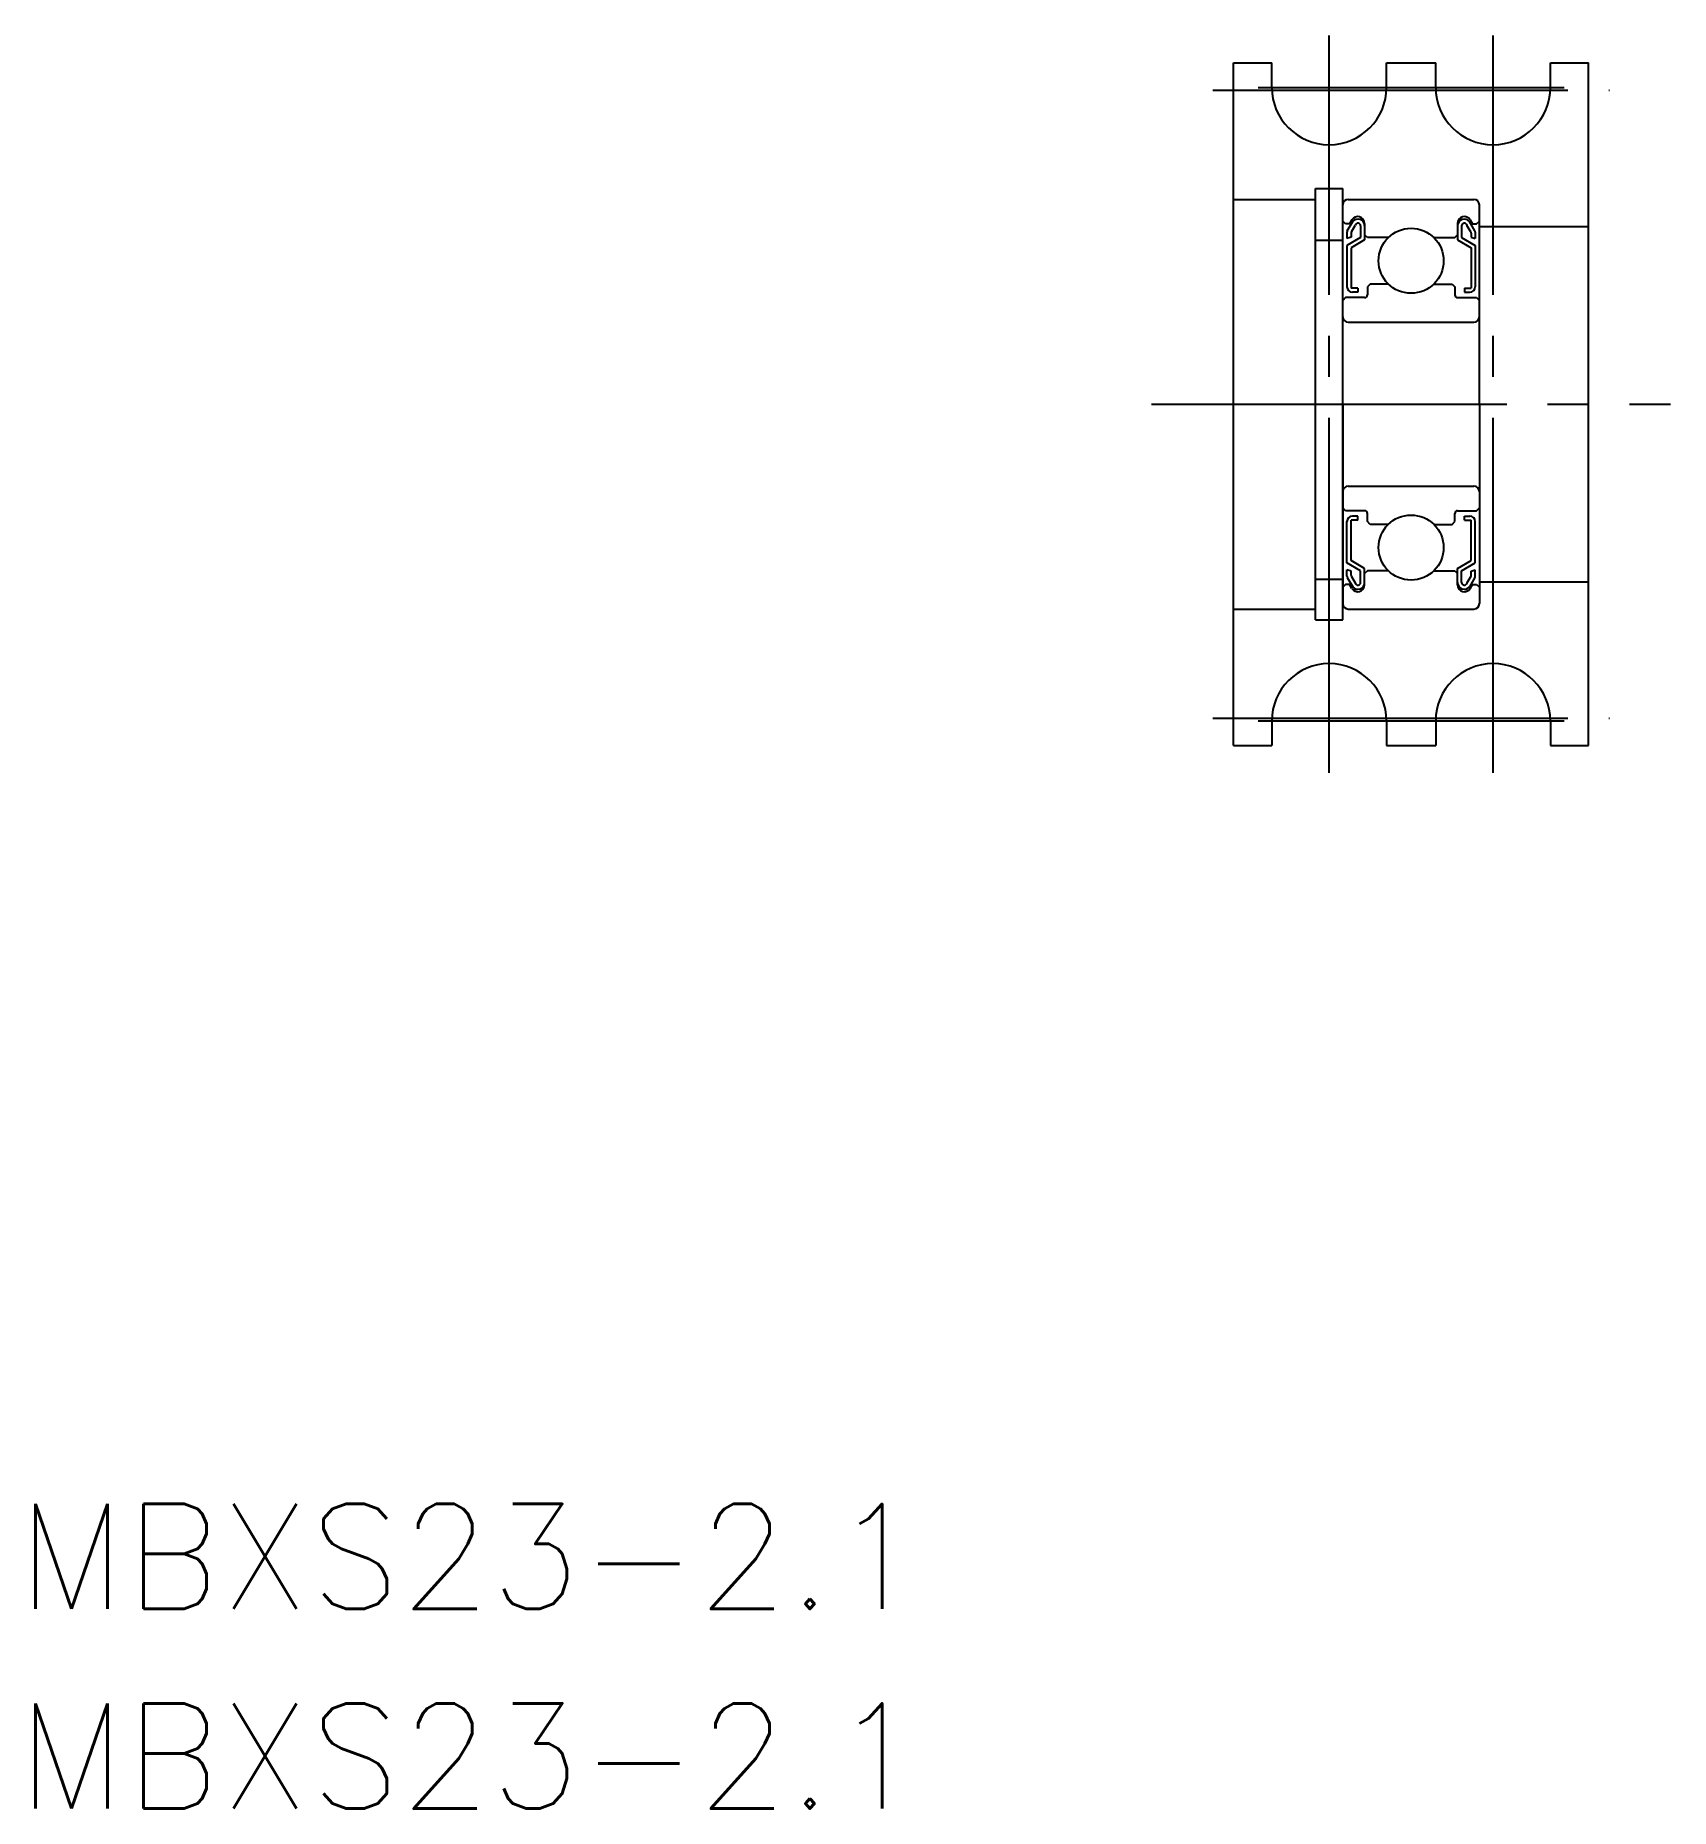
# Model space of a CAD drawing. Extents: x 94.7 to 154.6, y 166.1 to 231.
import ezdxf

# ---------------------------------------------------------------- set-up
doc = ezdxf.new("R2010")
doc.units = 0
doc.linetypes.add('CENTER', pattern=[17.5, 13, -1.5, 1.5, -1.5])
doc.layers.get('0').update_dxf_attribs({"linetype": 'CONTINUOUS'})
doc.layers.add('CENTER', color=1, linetype='CENTER')
doc.styles.get("Standard").update_dxf_attribs({"font": 'txt.shx', "bigfont": '@extfont2.shx'})

msp = doc.modelspace()

# ---------------------------------------------------------------- linework, layer by layer
at = {"color": 7, "linetype": 'CONTINUOUS'}
for p, q in [((138.595, 204.998), (138.595, 229.998)), ((138.595, 229.998), (139.995, 229.998)), ((139.995, 229.098), (139.995, 229.998)), ((144.195, 229.098), (144.195, 229.998)), ((144.195, 229.998), (145.995, 229.998)), ((145.995, 229.098), (145.995, 229.998)), ((150.195, 229.998), (151.595, 229.998)), ((150.195, 229.098), (150.195, 229.998)), ((151.595, 204.998), (151.595, 229.998)), ((141.595, 209.596), (141.595, 225.4)), ((141.595, 225.4), (142.595, 225.4)), ((142.595, 209.596), (142.595, 225.4)), ((138.595, 224.998), (141.595, 224.998)), ((147.595, 223.998), (151.595, 223.998)), ((141.595, 223.5), (142.595, 223.5)), ((141.595, 211.097), (142.595, 211.097)), ((147.595, 210.998), (151.595, 210.998)), ((138.595, 209.998), (141.595, 209.998)), ((141.595, 209.596), (142.595, 209.596)), ((139.995, 205.898), (139.995, 204.998)), ((144.195, 205.898), (144.195, 204.998)), ((145.995, 205.898), (145.995, 204.998)), ((150.195, 205.898), (150.195, 204.998)), ((138.595, 204.998), (139.995, 204.998)), ((144.195, 204.998), (145.995, 204.998)), ((150.195, 204.998), (151.595, 204.998))]:
    msp.add_line(p, q, dxfattribs=at)
for p, q in [((142.595, 217.498), (142.595, 224.798)), ((142.795, 224.998), (147.395, 224.998)), ((147.595, 217.498), (147.595, 224.798)), ((142.695, 224.098), (142.595, 224.198)), ((142.845, 224.098), (142.695, 224.098)), ((142.758, 223.845), (142.956, 224.187)), ((142.928, 224.243), (142.845, 224.098)), ((142.908, 223.805), (143.047, 224.045)), ((143.245, 224.023), (143.245, 223.598)), ((143.395, 224.118), (143.395, 223.698)), ((143.395, 224.023), (143.395, 223.512)), ((146.795, 224.118), (146.795, 223.698)), ((146.795, 224.023), (146.795, 223.512)), ((146.945, 224.023), (146.945, 223.598)), ((147.282, 223.805), (147.142, 224.045)), ((147.432, 223.845), (147.234, 224.187)), ((147.261, 224.243), (147.345, 224.098)), ((147.345, 224.098), (147.495, 224.098)), ((147.495, 224.098), (147.595, 224.198)), ((142.745, 223.795), (142.745, 223.562)), ((142.895, 223.616), (142.745, 223.562)), ((143.245, 223.598), (142.745, 223.31)), ((142.895, 223.755), (142.895, 223.616)), ((143.395, 223.512), (142.895, 223.223)), ((143.495, 223.598), (143.395, 223.698)), ((144.261, 223.598), (143.495, 223.598)), ((145.929, 223.598), (146.695, 223.598)), ((146.695, 223.598), (146.795, 223.698)), ((146.795, 223.512), (147.295, 223.223)), ((146.945, 223.598), (147.445, 223.31)), ((147.295, 223.755), (147.295, 223.616)), ((147.295, 223.616), (147.445, 223.562)), ((147.445, 223.795), (147.445, 223.562)), ((142.745, 223.31), (142.745, 221.798)), ((142.895, 223.223), (142.895, 221.748)), ((147.295, 223.223), (147.295, 221.748)), ((147.445, 223.31), (147.445, 221.798)), ((142.695, 221.398), (142.595, 221.298)), ((143.395, 221.398), (142.695, 221.398)), ((143.145, 221.748), (142.895, 221.748)), ((143.145, 221.598), (142.945, 221.598)), ((143.145, 221.748), (143.145, 221.598)), ((143.595, 221.898), (143.495, 221.798)), ((143.495, 221.798), (143.495, 221.498)), ((144.261, 221.898), (143.595, 221.898)), ((145.929, 221.898), (146.595, 221.898)), ((146.595, 221.898), (146.695, 221.798)), ((146.695, 221.798), (146.695, 221.498)), ((146.795, 221.398), (147.495, 221.398)), ((147.045, 221.748), (147.295, 221.748)), ((147.045, 221.748), (147.045, 221.598)), ((147.045, 221.598), (147.245, 221.598)), ((147.495, 221.398), (147.595, 221.298)), ((142.595, 221.148), (142.595, 221.148)), ((142.795, 220.498), (147.395, 220.498)), ((142.595, 219.323), (142.595, 219.323)), ((142.595, 217.498), (142.595, 210.198)), ((147.595, 217.498), (147.595, 210.198)), ((142.795, 214.498), (147.395, 214.498)), ((142.695, 213.598), (142.595, 213.698)), ((143.395, 213.598), (142.695, 213.598)), ((146.795, 213.598), (147.495, 213.598)), ((147.495, 213.598), (147.595, 213.698)), ((142.745, 211.687), (142.745, 213.198)), ((142.895, 211.773), (142.895, 213.248)), ((143.145, 213.248), (142.895, 213.248)), ((143.145, 213.398), (142.945, 213.398)), ((143.145, 213.248), (143.145, 213.398)), ((143.495, 213.198), (143.495, 213.498)), ((143.595, 213.098), (143.495, 213.198)), ((144.261, 213.098), (143.595, 213.098)), ((145.929, 213.098), (146.595, 213.098)), ((146.595, 213.098), (146.695, 213.198)), ((146.695, 213.198), (146.695, 213.498)), ((147.045, 213.398), (147.245, 213.398)), ((147.045, 213.248), (147.045, 213.398)), ((147.045, 213.248), (147.295, 213.248)), ((147.295, 211.773), (147.295, 213.248)), ((147.445, 211.687), (147.445, 213.198)), ((143.245, 211.398), (142.745, 211.687)), ((143.395, 211.485), (142.895, 211.773)), ((146.795, 211.485), (147.295, 211.773)), ((146.945, 211.398), (147.445, 211.687)), ((142.895, 211.38), (142.745, 211.435)), ((142.745, 211.202), (142.745, 211.435)), ((142.758, 211.152), (142.956, 210.81)), ((142.895, 211.242), (142.895, 211.38)), ((142.908, 211.192), (143.047, 210.951)), ((143.245, 210.973), (143.245, 211.398)), ((143.395, 210.973), (143.395, 211.485)), ((143.495, 211.398), (143.395, 211.298)), ((143.395, 210.879), (143.395, 211.298)), ((144.261, 211.398), (143.495, 211.398)), ((145.929, 211.398), (146.695, 211.398)), ((146.695, 211.398), (146.795, 211.298)), ((146.795, 210.973), (146.795, 211.485)), ((146.795, 210.879), (146.795, 211.298)), ((146.945, 210.973), (146.945, 211.398)), ((147.282, 211.192), (147.142, 210.951)), ((147.432, 211.152), (147.234, 210.81)), ((147.295, 211.38), (147.445, 211.435)), ((147.295, 211.242), (147.295, 211.38)), ((147.445, 211.202), (147.445, 211.435)), ((142.695, 210.898), (142.595, 210.798)), ((142.845, 210.898), (142.695, 210.898)), ((142.928, 210.754), (142.845, 210.898)), ((147.261, 210.754), (147.345, 210.898)), ((147.345, 210.898), (147.495, 210.898)), ((147.495, 210.898), (147.595, 210.798)), ((142.795, 209.998), (147.395, 209.998))]:
    msp.add_line(p, q)
for centre in [(145.095, 222.748), (145.095, 212.248)]:
    msp.add_circle(centre, 1.191)
for centre, start, end in [((142.095, 229.098), 180, 0), ((148.095, 229.098), 180, 0), ((142.095, 205.898), 0, 180), ((148.095, 205.898), 0, 180)]:
    msp.add_arc(centre, 2.1, start, end, dxfattribs=at)
for centre, radius, start, end in [((142.795, 224.798), 0.2, 90, 180), ((147.395, 224.798), 0.2, 0, 90), ((143.145, 224.118), 0.25, 359.99956, 150.00021), ((143.145, 224.023), 0.25, 0, 139.19441), ((143.145, 224.023), 0.1, 0, 167.12492), ((147.045, 224.118), 0.25, 29.99979, 180.00044), ((147.045, 224.023), 0.25, 40.80559, 180), ((147.045, 224.023), 0.1, 12.87508, 180), ((142.845, 223.795), 0.1, 150.00032, 180.0006), ((142.995, 223.755), 0.1, 150.00032, 180.0006), ((147.195, 223.755), 0.1, 359.9994, 29.99968), ((147.345, 223.795), 0.1, 359.9994, 29.99968), ((142.945, 221.798), 0.2, 180.00032, 270.00031), ((143.395, 221.498), 0.1, 270.00058, 0), ((146.795, 221.498), 0.1, 180, 269.99942), ((147.245, 221.798), 0.2, 269.99969, 359.99968), ((142.795, 220.698), 0.2, 180, 270), ((147.395, 220.698), 0.2, 270, 0), ((142.795, 214.298), 0.2, 90, 180), ((147.395, 214.298), 0.2, 0, 90), ((143.395, 213.498), 0.1, 0, 89.99942), ((146.795, 213.498), 0.1, 90.00058, 180), ((142.945, 213.198), 0.2, 89.99969, 179.99968), ((147.245, 213.198), 0.2, 0.00032, 90.00031), ((142.845, 211.202), 0.1, 179.9994, 209.99968), ((142.995, 211.242), 0.1, 179.9994, 209.99968), ((147.195, 211.242), 0.1, 330.00032, 0.0006), ((147.345, 211.202), 0.1, 330.00032, 0.0006), ((143.145, 210.879), 0.25, 209.99979, 0.00044), ((143.145, 210.973), 0.25, 220.80559, 0), ((143.145, 210.973), 0.1, 192.87508, 0), ((147.045, 210.973), 0.25, 180, 319.19441), ((147.045, 210.879), 0.25, 179.99956, 330.00021), ((147.045, 210.973), 0.1, 180, 347.12492), ((142.795, 210.198), 0.2, 180, 270), ((147.395, 210.198), 0.2, 270, 0)]:
    msp.add_arc(centre, radius, start, end)
at = {"layer": 'CENTER', "color": 1, "linetype": 'CENTER'}
for p, q in [((142.095, 203.998), (142.095, 230.998)), ((148.095, 203.998), (148.095, 230.998)), ((137.835, 228.998), (152.355, 228.998)), ((139.495, 229.098), (150.695, 229.098)), ((135.595, 217.498), (154.595, 217.498)), ((137.835, 205.998), (152.355, 205.998)), ((139.495, 205.898), (150.695, 205.898))]:
    msp.add_line(p, q, dxfattribs=at)

# ---------------------------------------------------------------- texts
at = {"color": 7, "linetype": 'CONTINUOUS'}
for p in [(94.066, 173.388), (94.066, 166.079)]:
    msp.add_text('MBXS23-2.1', height=3.8472, dxfattribs=at).set_placement(p)

doc.saveas('drawing.dxf')
